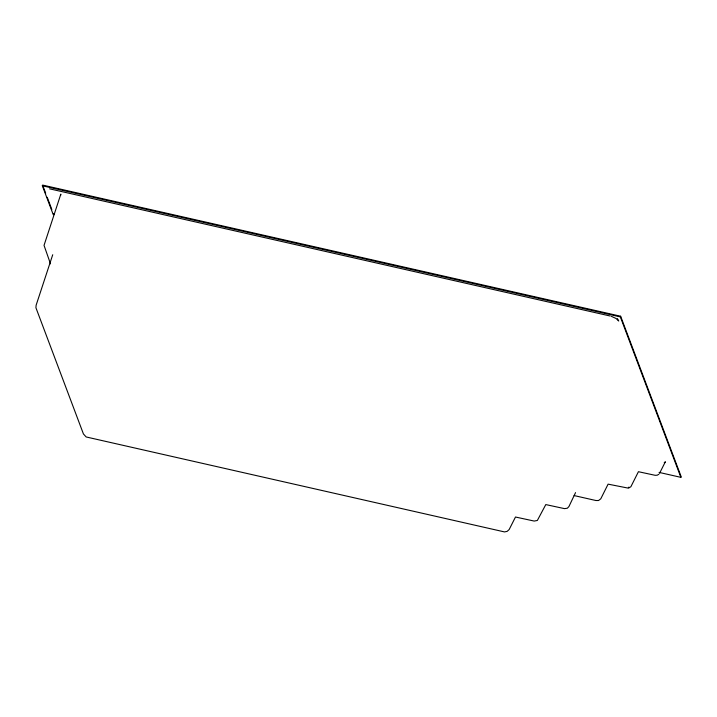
<?xml version="1.0" encoding="UTF-8"?>
<svg xmlns="http://www.w3.org/2000/svg" width="717" height="717" viewBox="0 0 717 717"><rect width="100%" height="100%" fill="white"/><g stroke="black" fill="none" stroke-linecap="round" stroke-linejoin="round"><path stroke-width="1.08" d="M665.322 461.856L659.559 473.301M54.116 214.311A2.958 0.986 -77.2 0 1 53.103 214.275L42.339 185.766L42.626 185.085L620.644 316.233L681.15 476.662L680.872 477.343L659.057 472.395M680.872 477.343L620.357 316.914L620.644 316.233M665.233 462.035L664.238 462.573M658.896 474.224L657.202 475.21L655.159 475.308L638.426 471.705L630.87 486.744L628.486 488.178L608.106 484.145L600.774 498.817L598.543 500.52L595.926 500.52L574.111 495.572M575.545 492.624L568.913 506.578L567.326 508.228L564.494 508.631L545.798 504.58L537.347 520.47L534.183 521.062L515.487 517.02L509.151 529.558L507.134 531.378L504.49 531.915L86.165 436.958L83.432 433.964L35.922 307.745L36.119 305.245L52.726 254.741M628.97 487.21L628.361 487.372M42.339 185.766L620.357 316.914M49.554 188.822L610.221 316.027M611.422 316.349L616.02 318.465L618.735 320.983L617.364 318.572M43.002 186.106L45.691 193.231M47.232 197.3L51.839 209.525M50.504 263.856L44.033 245.375L60.82 194.164L60.748 195.158M53.452 213.756A2.169 0.726 -77.2 0 1 53.372 213.594"/></g></svg>
